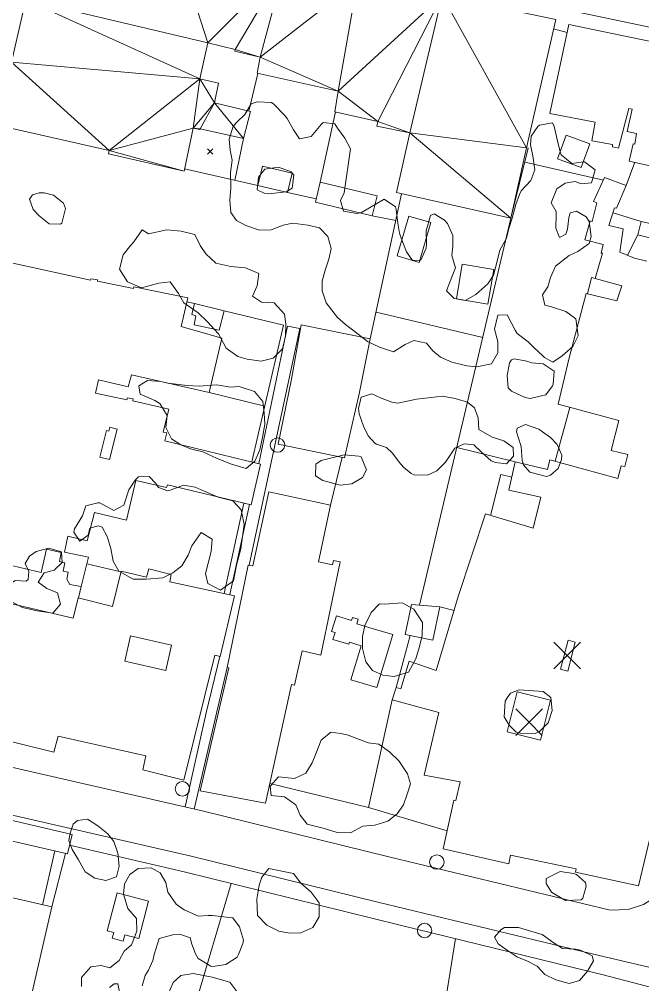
# Model space of a CAD drawing. Header units: metres. Extents: x 4652992 to 4879070, y 2074171 to 2309877.
# Drawn here: x 4653956.1 to 4654022.5, y 2307005.2 to 2307108.2 of the extents above; entities that cross this region are included whole.
import ezdxf

# ---------------------------------------------------------------- set-up
doc = ezdxf.new("R2010")
doc.units = ezdxf.units.M
doc.header["$MEASUREMENT"] = 0
doc.linetypes.add('DGN Style 2', pattern=[66.27138, 39.762828, -26.508552])
for name, color, linetype, lineweight in [('Level 18', 5, 'Continuous', 0), ('Level 30', 5, 'Continuous', 0), ('Level 31', 38, 'Continuous', 0), ('Level 35', 4, 'Continuous', 0), ('Level 37', 3, 'Continuous', 0), ('Level 39', 9, 'Continuous', 0), ('Level 40', 1, 'Continuous', 0), ('Level 54', 30, 'DGN Style 2', 0), ('Level 61', 4, 'Continuous', 0), ('Level 63', 3, 'Continuous', 0)]:
    doc.layers.add(name, color=color, linetype=linetype, lineweight=lineweight)

# ---------------------------------------------------------------- blocks, each defined once
blk = doc.blocks.new('POSTE_1')
at = {"layer": 'Level 61'}
blk.add_circle((-4.7e-05, -1.9e-05, -2.4e-05), 0.770001, dxfattribs=at)
blk = doc.blocks.new('COTA_10')
at = {"layer": 'Level 39'}
for p, q in [((-1.408444, 1.419518, 3.9e-05), (1.3e-05, -4e-06, 3.9e-05)), ((1.419535, 1.408453, 3.9e-05), (1.3e-05, -4e-06, 3.9e-05)), ((1.3e-05, -4e-06, 3.9e-05), (-1.419509, -1.408461, 3.9e-05)), ((1.3e-05, -4e-06, 3.9e-05), (1.40847, -1.419526, 3.9e-05))]:
    blk.add_line(p, q, dxfattribs=at)
blk = doc.blocks.new('COTA_3')
at = {"layer": 'Level 63', "ltscale": 0.2}
for p, q in [((-1.408562, 1.419507, 4e-05), (-0.000105, -1.5e-05, 4e-05)), ((1.419417, 1.408442, 4e-05), (-0.000105, -1.5e-05, 4e-05)), ((-0.000105, -1.5e-05, 4e-05), (-1.419627, -1.408472, 4e-05)), ((-0.000105, -1.5e-05, 4e-05), (1.408352, -1.419537, 4e-05))]:
    blk.add_line(p, q, dxfattribs=at)

msp = doc.modelspace()

# ---------------------------------------------------------------- linework, layer by layer
at = {"layer": 'Level 18', "color": 30}
for points in [[(4654043.553491, 2307103.045808, 1409.487974), (4654014.80065, 2307109.083662, 1409.787974), (4654001.075499, 2307111.905725, 1409.800474), (4653984.005575, 2307115.430732, 1409.700474), (4653959.877998, 2307120.377008, 1409.587974), (4653957.984548, 2307120.025042, 1409.587974), (4653957.156427, 2307119.659155, 1409.587974), (4653956.253801, 2307118.276955, 1409.636043)], [(4654019.038937, 2307013.116789, 1415.183679), (4653995.464387, 2307018.812005, 1415.621179), (4653975.542627, 2307023.730649, 1415.821179), (4653956.608981, 2307028.049306, 1415.708679), (4653941.385838, 2307031.577557, 1415.233679), (4653939.851742, 2307031.93298, 1415.071179)], [(4654017.874583, 2307008.297106, 1415.186043), (4653994.287945, 2307013.995242, 1415.623543), (4653974.396956, 2307018.906289, 1415.823543), (4653955.497897, 2307023.217056, 1415.711043), (4653940.294487, 2307026.740734, 1415.236043), (4653936.516306, 2307027.570102, 1415.123543)], [(4654026.325446, 2307017.965399, 1414.472872), (4654025.992369, 2307017.126191, 1414.585372), (4654024.955368, 2307015.545296, 1414.841622), (4654023.889467, 2307014.539486, 1414.879122), (4654022.61763, 2307013.743788, 1414.929122), (4654020.961593, 2307013.187905, 1415.066622), (4654019.038937, 2307013.116789, 1415.183679)], [(4654017.874583, 2307008.297106, 1415.186043), (4654034.086843, 2307004.492648, 1414.761043), (4654047.384872, 2307000.806196, 1414.286043), (4654060.442658, 2306997.082515, 1413.848543), (4654073.268859, 2306993.458974, 1413.023543), (4654086.123703, 2306989.759104, 1412.348543), (4654097.480683, 2306986.592277, 1411.686043), (4654106.294892, 2306984.247159, 1411.286043), (4654116.750624, 2306981.289241, 1410.673543), (4654126.08529, 2306978.591185, 1410.161043), (4654137.094115, 2306975.621208, 1409.823543), (4654146.018233, 2306973.250614, 1409.448543), (4654155.325811, 2306970.535607, 1409.036043), (4654164.643831, 2306967.759343, 1408.650272), (4654175.193922, 2306964.81516, 1408.123543), (4654185.815294, 2306961.772387, 1407.811043), (4654195.782322, 2306958.90452, 1407.473543), (4654206.951681, 2306955.827643, 1407.098543)]]:
    msp.add_polyline3d(points, dxfattribs=at)
at = {"layer": 'Level 30', "color": 1}
for points in [[(4654023.457483, 2307092.505281, 1412.973753), (4654021.084315, 2307093.032171, 1413.142503), (4654021.485145, 2307094.855757, 1413.136253), (4654021.664011, 2307094.837267, 1413.136253), (4654021.846059, 2307095.965618, 1411.698753), (4654020.855007, 2307096.18376, 1411.698753), (4654021.398273, 2307098.571086, 1412.530003), (4654021.039799, 2307098.654141, 1412.530003), (4654019.952697, 2307094.418983, 1411.930003), (4654019.287531, 2307094.56162, 1411.930003), (4654019.305548, 2307094.786961, 1411.930003), (4654017.085945, 2307095.186465, 1411.936253), (4654017.448688, 2307097.191013, 1412.211253), (4654012.610085, 2307098.094034, 1411.973753), (4654014.634244, 2307107.585566, 1412.261253)], [(4654014.634244, 2307107.585566, 1412.261253), (4654023.198382, 2307105.826491, 1412.373753)], [(4654024.657704, 2307026.559134, 1416.873753), (4654022.080543, 2307015.729469, 1416.986253), (4654015.350594, 2307017.173038, 1416.948753), (4654015.412505, 2307017.539879, 1416.948753), (4654008.431779, 2307018.99534, 1416.836253), (4654008.240381, 2307018.069396, 1420.355003), (4654001.237976, 2307019.680042, 1420.486253), (4654002.390076, 2307024.85366, 1420.855003), (4654002.599604, 2307024.810935, 1420.855003), (4654003.056842, 2307026.828017, 1418.280003), (4653999.216882, 2307027.545564, 1417.492503), (4654000.787133, 2307034.204928, 1417.823753), (4653995.827423, 2307035.572088, 1417.317503), (4653996.223019, 2307036.880477, 1417.317503), (4653996.728514, 2307036.740407, 1417.317503), (4653997.628202, 2307039.676321, 1417.355003), (4654000.492861, 2307038.702759, 1417.623753), (4654002.860635, 2307046.57739, 1417.573753), (4654005.743628, 2307055.38842, 1417.511253), (4654010.832646, 2307053.888019, 1417.967503), (4654011.667025, 2307057.183338, 1415.692503), (4654008.237629, 2307057.94347, 1415.611253), (4654008.933454, 2307060.938094, 1415.298753), (4654012.355259, 2307060.145292, 1417.905003), (4654012.603967, 2307061.166392, 1417.905003), (4654019.854697, 2307059.165142, 1414.980003), (4654020.230356, 2307060.535529, 1414.980003), (4654020.610556, 2307060.44744, 1414.980003), (4654020.928324, 2307061.716482, 1414.980003), (4654019.162736, 2307062.148505, 1414.830003), (4654019.96601, 2307065.359224, 1418.355003), (4654013.512284, 2307067.095485, 1417.267503), (4654014.687813, 2307072.056081, 1417.198753), (4654014.687813, 2307072.056081, 1415.311253), (4654016.509263, 2307078.909712, 1413.948753), (4654019.768867, 2307078.108589, 1413.973753), (4654020.283822, 2307079.733596, 1413.880003), (4654017.460522, 2307080.491012, 1413.592503), (4654018.236837, 2307083.191567, 1413.061253), (4654018.106482, 2307083.221769, 1413.061253), (4654018.308162, 2307084.139007, 1413.036253), (4654016.360436, 2307084.624705, 1413.036253), (4654016.909636, 2307086.643431, 1413.023753), (4654017.140287, 2307086.601467, 1413.023753), (4654017.625052, 2307088.589219, 1413.148753), (4654017.285031, 2307088.702426, 1413.148753), (4654018.453152, 2307091.266301, 1412.686253), (4654020.761274, 2307090.410208, 1412.692503), (4654019.712208, 2307088.013838, 1413.036253), (4654019.527539, 2307088.056624, 1413.036253), (4654018.905875, 2307086.169445, 1412.955003), (4654020.443343, 2307085.790276, 1413.023753), (4654020.077154, 2307083.327495, 1413.148753), (4654021.634996, 2307082.691139, 1413.286253), (4654022.966069, 2307082.35979, 1413.461253)], [(4654023.562908, 2307084.780606, 1413.023753), (4654022.006245, 2307085.175699, 1412.817503), (4654022.356906, 2307086.586305, 1412.861253), (4654024.423382, 2307086.118997, 1413.630003)], [(4653950.45848, 2307083.210756, 1415.067503), (4653963.659333, 2307080.336716, 1415.148753), (4653963.706012, 2307080.486805, 1415.155003), (4653964.407189, 2307080.347366, 1415.155003), (4653964.403368, 2307080.233321, 1415.155003), (4653968.232977, 2307079.449644, 1415.105003), (4653968.273894, 2307079.624053, 1415.105003), (4653974.025348, 2307078.429666, 1415.036253), (4653973.311845, 2307075.388408, 1415.248753), (4653977.654594, 2307074.152567, 1414.811253), (4653976.302399, 2307068.340045, 1414.998753), (4653968.012346, 2307070.248911, 1415.855003), (4653967.65364, 2307068.96434, 1415.686253), (4653964.521358, 2307069.689921, 1415.061253), (4653964.180584, 2307068.286267, 1415.042503), (4653967.52142, 2307067.56984, 1414.961253), (4653967.583443, 2307067.785332, 1414.961253), (4653968.219365, 2307067.661009, 1414.961253), (4653968.184208, 2307067.46228, 1414.961253), (4653971.99912, 2307066.567077, 1414.961253), (4653971.393644, 2307064.132908, 1415.348753), (4653971.796055, 2307064.039691, 1415.348753), (4653971.574829, 2307063.194485, 1415.798753), (4653981.783552, 2307060.714744, 1415.767503), (4653980.787477, 2307056.371279, 1415.605003), (4653971.860209, 2307058.496711, 1415.836253), (4653971.761089, 2307058.220854, 1415.836253), (4653968.484862, 2307058.968287, 1415.698753), (4653967.481732, 2307054.741386, 1415.698753), (4653964.080108, 2307055.540852, 1415.880003), (4653963.306465, 2307052.536511, 1415.880003), (4653961.229153, 2307053.017712, 1415.992503), (4653960.887142, 2307051.315527, 1416.142503), (4653963.455784, 2307050.777976, 1416.230003), (4653962.656567, 2307047.664629, 1416.111253), (4653961.450627, 2307047.852037, 1415.923753), (4653961.138987, 2307048.429917, 1415.873753), (4653961.288578, 2307049.165294, 1415.886253), (4653960.733903, 2307049.293783, 1415.886253), (4653960.919297, 2307050.181768, 1415.761253), (4653960.367179, 2307050.321156, 1415.761253), (4653960.513538, 2307051.287142, 1416.367503), (4653958.947396, 2307051.649932, 1415.892503), (4653958.380957, 2307049.137763, 1415.886253), (4653954.783565, 2307049.982578, 1415.930003)], [(4653983.655325, 2307062.832706, 1415.414378), (4653985.075127, 2307069.760406, 1415.414378), (4653985.075127, 2307069.760406, 1418.320628), (4653986.120125, 2307075.575508, 1418.326878), (4653993.483885, 2307074.066337, 1418.795628), (4653992.280974, 2307068.196926, 1418.795628), (4653992.280974, 2307068.196926, 1415.833128), (4653990.725945, 2307061.383613, 1415.820628), (4653983.655325, 2307062.832706, 1415.414378)], [(4653964.663223, 2307061.447534, 1415.548753), (4653965.363288, 2307064.28996, 1415.605003), (4653965.608418, 2307064.229586, 1415.605003), (4653965.707517, 2307064.631954, 1415.605003), (4653966.496723, 2307064.437579, 1415.698753), (4653965.697558, 2307061.192786, 1415.880003), (4653964.663223, 2307061.447534, 1415.548753)], [(4653975.33664, 2307025.844625, 1420.448753), (4653978.390622, 2307038.982518, 1420.873753), (4653978.238412, 2307039.017789, 1416.748753), (4653980.467266, 2307049.945455, 1416.517503), (4653980.948184, 2307049.845501, 1416.517503), (4653982.659174, 2307057.767859, 1415.980003), (4653989.224548, 2307056.338376, 1416.567503), (4653987.970163, 2307050.274636, 1415.817503), (4653989.434629, 2307049.976035, 1415.805003), (4653989.548677, 2307050.440657, 1415.805003), (4653990.257106, 2307050.288202, 1415.795628), (4653988.202745, 2307040.33161, 1416.476878), (4653986.208475, 2307040.781742, 1416.739378), (4653985.393451, 2307037.134891, 1416.739378), (4653985.07609, 2307037.208362, 1421.126878), (4653982.308344, 2307024.526661, 1420.589378), (4653975.33664, 2307025.844625, 1420.448753)], [(4653954.522501, 2307045.986034, 1419.411253), (4653961.823487, 2307044.260309, 1417.111253), (4653962.337516, 2307046.451323, 1416.917503), (4653965.987376, 2307045.536889, 1416.911253), (4653966.915725, 2307049.298408, 1417.080003), (4653969.640482, 2307048.644243, 1416.392503), (4653969.863618, 2307049.546471, 1416.392503), (4653972.265299, 2307048.932666, 1416.392503), (4653972.12723, 2307048.148648, 1417.555003), (4653979.015545, 2307046.673651, 1416.895628)], [(4653979.015545, 2307046.673651, 1416.895628), (4653977.491716, 2307040.19324, 1416.958128), (4653976.891702, 2307040.332211, 1417.895628), (4653973.605274, 2307026.988805, 1417.814378), (4653969.22922, 2307028.094543, 1417.814378), (4653969.554378, 2307029.586408, 1417.814378), (4653960.205778, 2307031.705573, 1417.814378), (4653959.753933, 2307029.966489, 1417.814378), (4653952.522183, 2307031.745167, 1417.901878)], [(4653950.578328, 2307023.780815, 1418.749038), (4653961.696799, 2307021.212289, 1418.786538), (4653961.215697, 2307019.129726, 1418.761538), (4653950.044227, 2307021.710496, 1418.592788)], [(4653948.67954, 2307015.984023, 1426.830288), (4653959.532207, 2307013.476901, 1427.142788), (4653957.003777, 2307002.531997, 1427.330288), (4653956.762168, 2307002.587812, 1419.917788), (4653973.458266, 2306998.419004, 1419.874038), (4653972.730036, 2306995.863983, 1419.967788), (4653973.157227, 2306995.765296, 1419.955288), (4653972.374123, 2306992.878097, 1420.574038), (4653946.065251, 2306999.555811, 1420.392788)]]:
    msp.add_polyline3d(points, dxfattribs=at)
for points in [[(4653985.136893, 2307091.746282, 1413.726878), (4653981.974987, 2307092.477271, 1413.776878), (4653981.498086, 2307090.414423, 1413.776878), (4653984.659991, 2307089.683434, 1413.726878)], [(4653994.207847, 2307089.337415, 1413.745628), (4653988.144576, 2307090.797984, 1413.801878), (4653987.627312, 2307088.65066, 1413.801878), (4653993.690583, 2307087.19009, 1413.745628)], [(4653997.58654, 2307087.157649, 1413.639378), (4653996.340746, 2307082.923637, 1413.733128), (4653998.703322, 2307082.228484, 1413.720628), (4653999.94866, 2307086.462631, 1413.62688)], [(4654006.64289, 2307081.476327, 1413.670628), (4654003.285538, 2307082.038769, 1413.870628), (4654002.66732, 2307078.348477, 1413.870628), (4654006.024672, 2307077.786035, 1413.670628)], [(4653971.691437, 2307038.7107, 1418.061253), (4653967.32486, 2307039.69937, 1417.930003), (4653967.933073, 2307042.385616, 1417.555003), (4653972.29965, 2307041.396946, 1417.767503)], [(4654014.529673, 2307038.624451, 1417.298753), (4654015.331367, 2307041.716404, 1417.223753), (4654014.568373, 2307041.914236, 1418.792503), (4654013.766679, 2307038.822283, 1418.505003)], [(4654012.68087, 2307035.520504, 1417.711253), (4654011.609407, 2307031.276365, 1417.705003), (4654008.079296, 2307032.167566, 1417.436253), (4654009.150758, 2307036.411705, 1417.436253)]]:
    msp.add_3dface(points, dxfattribs=at)
at = {"layer": 'Level 31', "elevation": 1414.792503, "flags": 128}
msp.add_lwpolyline([(4653977.911499, 2307077.05429), (4653974.748668, 2307077.843661), (4653974.439309, 2307076.667629), (4653974.894108, 2307076.539323), (4653974.712607, 2307075.564751), (4653977.381249, 2307074.982108)], close=True, dxfattribs=at)
at = {"layer": 'Level 31'}
for points in [[(4653993.674335, 2307043.188822, 1416.855003), (4653992.053201, 2307043.677817, 1416.748753), (4653992.198954, 2307044.161023, 1416.730003), (4653991.585027, 2307044.346207, 1416.730003), (4653991.493265, 2307044.041992, 1416.717503), (4653989.861651, 2307044.534147, 1416.717503), (4653989.354691, 2307042.853454, 1416.523753), (4653989.723816, 2307042.742112, 1416.530003), (4653989.500508, 2307042.00179, 1416.436253), (4653991.192881, 2307041.491307, 1416.380003), (4653991.259766, 2307041.713046, 1416.380003), (4653992.514317, 2307041.334626, 1416.480003), (4653991.421331, 2307037.71112, 1416.380003), (4653994.174136, 2307036.880771, 1416.330003), (4653995.876515, 2307042.524562, 1416.817503), (4653993.674335, 2307043.188822, 1416.855003)], [(4653966.490851, 2307014.982602, 1418.602143), (4653965.431162, 2307010.939358, 1418.470893), (4653966.130826, 2307010.755984, 1418.439643), (4653965.969347, 2307010.139862, 1418.383393), (4653967.137891, 2307009.833599, 1418.383393), (4653967.312026, 2307010.498013, 1418.364643), (4653968.793547, 2307010.109723, 1418.352143), (4653969.840579, 2307014.104676, 1418.439643), (4653966.490851, 2307014.982602, 1418.602143)]]:
    msp.add_polyline3d(points, dxfattribs=at)
for points in [[(4654015.963494, 2307092.360556, 1412.211253), (4654013.430356, 2307093.28366, 1412.161253), (4654014.343097, 2307095.788362, 1412.073753), (4654016.876797, 2307094.866798, 1412.123699)], [(4654000.157071, 2307041.935922, 1416.317503), (4653997.19151, 2307042.549158, 1416.255003), (4653997.874758, 2307045.732209, 1415.798753), (4654000.891592, 2307045.488005, 1416.167503)]]:
    msp.add_3dface(points, dxfattribs=at)
at = {"layer": 'Level 35'}
for p, q in [((4654013.016103, 2307107.125079, 1411.623753), (4654014.455931, 2307106.749434, 1411.623753)), ((4653980.537536, 2307098.352425, 1413.192502), (4653981.500897, 2307102.381244, 1413.142502)), ((4653988.144577, 2307090.797985, 1413.442502), (4653989.77797, 2307098.273157, 1413.417502)), ((4653979.971886, 2307095.442007, 1412.967503), (4653979.026504, 2307090.976915, 1412.967503)), ((4654009.940381, 2307092.910411, 1411.998752), (4654018.336598, 2307091.010481, 1412.361252)), ((4654020.761274, 2307090.410208, 1412.673753), (4654021.684965, 2307092.898815, 1412.673753)), ((4653973.678421, 2307092.194052, 1413.492503), (4653981.498086, 2307090.414423, 1413.492503)), ((4653984.659991, 2307089.683434, 1413.142503), (4653987.710497, 2307088.995988, 1413.142503)), ((4653996.803763, 2307089.547162, 1413.517503), (4653993.483884, 2307074.066337, 1414.517503)), ((4653993.690583, 2307087.19009, 1413.767503), (4653996.189694, 2307086.683718, 1413.630003)), ((4654022.356906, 2307086.586305, 1412.698753), (4654019.352868, 2307087.526377, 1412.698753)), ((4654008.468984, 2307086.940763, 1413.586253), (4653998.723729, 2307045.663487, 1415.636253)), ((4654022.006245, 2307085.175698, 1412.711253), (4654020.883898, 2307082.997952, 1412.942503)), ((4653974.747387, 2307077.83879, 1414.792503), (4653973.92838, 2307078.016346, 1414.792503)), ((4653994.091148, 2307076.898052, 1414.411253), (4654005.466103, 2307074.22168, 1414.161253)), ((4653976.302399, 2307068.340045, 1414.705003), (4653982.228582, 2307066.876025, 1414.705003)), ((4654014.752327, 2307066.761874, 1415.136253), (4654013.182285, 2307061.006773, 1415.136253)), ((4654008.933454, 2307060.938094, 1414.711253), (4654002.692638, 2307062.474312, 1414.711253)), ((4653989.224548, 2307056.338376, 1415.798752), (4653990.480598, 2307061.433896, 1415.461252)), ((4653980.005575, 2307056.557436, 1415.705003), (4653977.897921, 2307046.912968, 1415.730003)), ((4653966.896722, 2307049.22141, 1416.967503), (4653963.273235, 2307050.066855, 1416.967503)), ((4653962.656567, 2307047.664629, 1416.480003), (4653962.378885, 2307046.440959, 1416.480003)), ((4654000.891592, 2307045.488005, 1415.961252), (4654002.415788, 2307045.097941, 1415.961252)), ((4653996.223019, 2307036.880477, 1416.611253), (4653997.736925, 2307042.436374, 1416.611253)), ((4653993.292364, 2307024.077871, 1417.711253), (4653982.77141, 2307026.648414, 1417.761253)), ((4653958.531171, 2307013.708155, 1418.524038), (4653959.868784, 2307019.440882, 1416.524038)), ((4653960.974532, 2307019.185438, 1418.611538), (4653959.532207, 2307013.476901, 1418.611538))]:
    msp.add_line(p, q, dxfattribs=at)
at = {"layer": 'Level 35', "extrusion": (0.0009645404517091, 0.0033559088330961, 0.9999939037502285), "elevation": 13645.092581, "flags": 128}
msp.add_lwpolyline([(4654013.114832, 2307046.076213), (4654013.542087, 2307047.8158), (4654013.935473, 2307047.702734)], dxfattribs=at)
at = {"layer": 'Level 35', "extrusion": (-0.011985302355671, 0.0319355389054069, 0.9994180676184837), "elevation": 19312.385788, "flags": 128}
msp.add_lwpolyline([(-5167857.882019, -524348.968616), (-5167866.187368, -524361.428123), (-5167860.797093, -524365.092684)], dxfattribs=at)
at = {"layer": 'Level 35', "extrusion": (0.0422377523897494, 0.0889992328167636, 0.9951357238241875), "elevation": 403309.399704, "flags": 128}
msp.add_lwpolyline([(-3215381.291003, -4059673.030684), (-3215380.418387, -4059677.471704), (-3215381.575947, -4059677.725476)], dxfattribs=at)
at = {"layer": 'Level 35', "extrusion": (0.0676344148686982, 0.1080472211795683, 0.991842418895634), "elevation": 565444.122447, "flags": 128}
msp.add_lwpolyline([(-2720766.874866, -4388598.051356), (-2720770.824802, -4388586.87226), (-2720779.239737, -4388589.225754)], dxfattribs=at)
at = {"layer": 'Level 37'}
msp.add_line((4653973.458266, 2306998.419005, 1418.474039), (4653978.638305, 2307015.987962, 1417.302143), dxfattribs=at)
at = {"layer": 'Level 37', "extrusion": (0.0254312902195352, 0.0280719486722784, 0.9992823500770494), "elevation": 184535.626212, "flags": 128}
msp.add_lwpolyline([(-1900225.876385, -4830814.622172), (-1900204.890715, -4830849.602389), (-1900196.047331, -4830863.179627)], dxfattribs=at)
at = {"layer": 'Level 37'}
msp.add_polyline3d([(4654071.400218, 2306920.679882, 1413.845628), (4654082.83106, 2306953.698269, 1414.195628), (4654094.004168, 2306985.18686, 1413.670628), (4654070.066902, 2306992.151196, 1415.445628), (4654040.300814, 2307000.469823, 1416.620628), (4654018.320273, 2307006.231441, 1416.920628), (4653996.655729, 2307011.545597, 1417.145628), (4653973.632473, 2307017.222197, 1417.345628), (4653961.429399, 2307020.054785, 1417.220628)], dxfattribs=at)
at = {"layer": 'Level 40', "color": 3}
for points in [[(4653978.605232, 2307090.185459, 1414.411253), (4653978.522476, 2307088.846056, 1414.311253), (4653978.607905, 2307087.536847, 1414.186253), (4653979.214039, 2307086.682903, 1414.236253), (4653980.217795, 2307086.151498, 1414.361253), (4653981.667117, 2307085.655235, 1414.561253), (4653982.922984, 2307085.710272, 1414.811253), (4653984.183371, 2307086.178732, 1414.948753), (4653985.229635, 2307086.420384, 1415.048753), (4653986.832667, 2307086.187922, 1415.186253), (4653988.077489, 2307085.900122, 1415.136253), (4653988.945691, 2307084.985588, 1415.086253), (4653989.313604, 2307083.703173, 1415.073753), (4653989.048187, 2307082.567183, 1415.023753), (4653988.658263, 2307081.390901, 1414.986253), (4653988.365902, 2307080.238115, 1414.923753), (4653988.354604, 2307079.204555, 1414.848753), (4653988.766196, 2307077.912042, 1414.923753), (4653989.992356, 2307076.362124, 1415.186253), (4653990.847505, 2307075.588765, 1415.473753), (4653992.20127, 2307074.584996, 1415.611253), (4653993.192557, 2307073.803187, 1415.873753), (4653994.475116, 2307073.184297, 1416.161253), (4653995.968115, 2307072.677936, 1416.486253), (4653997.2075, 2307073.45059, 1416.623753), (4653998.114782, 2307073.885558, 1416.723753), (4653999.473903, 2307073.594357, 1416.836253), (4654000.139028, 2307072.795853, 1417.048753), (4654000.970917, 2307072.119975, 1417.311253), (4654002.159593, 2307071.591869, 1417.311253), (4654003.765469, 2307071.174541, 1417.323753), (4654004.849469, 2307071.085105, 1417.286253), (4654006.400289, 2307071.417339, 1417.123753), (4654007.084329, 2307072.571674, 1416.911253), (4654007.065839, 2307073.773303, 1416.636253), (4654006.708134, 2307075.099409, 1416.323753), (4654007.082161, 2307076.601731, 1415.986253), (4654008.055544, 2307076.629973, 1415.911253), (4654008.940229, 2307074.997822, 1415.836253), (4654009.152678, 2307074.626339, 1415.811253), (4654010.308469, 2307073.760446, 1415.773753), (4654011.131571, 2307072.948443, 1415.711253), (4654011.208719, 2307072.884555, 1415.711253), (4654012.05366, 2307072.067503, 1415.748753), (4654012.931486, 2307071.588239, 1415.848753), (4654013.916753, 2307072.258462, 1415.786253), (4654015.065937, 2307073.236179, 1415.723753), (4654015.635678, 2307074.393914, 1415.586253), (4654015.390265, 2307076.200631, 1415.386253), (4654014.33346, 2307076.997587, 1415.223753), (4654012.786574, 2307077.470355, 1415.023753), (4654012.070992, 2307077.658822, 1414.936253), (4654011.847166, 2307078.769768, 1414.761253), (4654012.39423, 2307079.633407, 1414.548753), (4654012.694539, 2307080.623174, 1414.461253), (4654013.23081, 2307081.834699, 1414.361253), (4654014.688, 2307082.948439, 1414.123753), (4654015.595281, 2307083.383407, 1414.011253), (4654016.811405, 2307084.253543, 1413.748753), (4654017.028625, 2307084.986207, 1413.686253), (4654016.807896, 2307086.60301, 1413.686253), (4654016.479726, 2307087.070325, 1413.723753), (4654015.469444, 2307087.672316, 1413.723753), (4654014.786494, 2307087.507849, 1413.673753), (4654014.642155, 2307086.988595, 1413.611253), (4654014.492459, 2307085.756772, 1413.723753), (4654014.326281, 2307085.242568, 1413.748753), (4654013.641071, 2307084.871388, 1413.586253), (4654013.250482, 2307085.859707, 1413.436253), (4654013.288138, 2307087.301641, 1413.411253), (4654013.277345, 2307087.649527, 1413.411253), (4654012.757143, 2307088.575708, 1413.648753), (4654013.359769, 2307090.07123, 1413.736253), (4654014.259101, 2307090.669218, 1413.698753), (4654015.311891, 2307090.840283, 1413.486253), (4654015.973587, 2307090.618222, 1413.498753), (4654017.076582, 2307090.708602, 1413.386253), (4654017.468766, 2307092.091596, 1413.223753), (4654016.307871, 2307092.935644, 1413.011253), (4654015.954765, 2307092.902151, 1412.986253), (4654014.955861, 2307092.764679, 1412.923753), (4654013.837221, 2307093.691062, 1412.811253), (4654013.707025, 2307094.020501, 1412.723753), (4654013.449729, 2307095.185237, 1412.461253), (4654013.094283, 2307096.718056, 1411.923753), (4654012.913883, 2307097.128181, 1411.748753), (4654011.514513, 2307096.853036, 1411.998753), (4654011.342646, 2307096.708563, 1412.023753), (4654010.645553, 2307095.695401, 1412.273753), (4654010.545477, 2307094.774471, 1412.661253), (4654010.824612, 2307093.604686, 1413.023753), (4654011.02208, 2307092.085366, 1413.436253), (4654010.576847, 2307090.967923, 1413.748753), (4654009.576853, 2307089.840584, 1413.898753), (4654009.375783, 2307089.472602, 1414.023753), (4654009.01138, 2307088.40555, 1414.173753), (4654008.603883, 2307086.957018, 1414.248753), (4654008.25111, 2307085.841225, 1414.348753), (4654007.989375, 2307084.819514, 1414.423753), (4654007.27471, 2307083.534103, 1414.573753), (4654006.902105, 2307081.939348, 1414.948753), (4654006.603218, 2307080.857148, 1415.211253), (4654006.024107, 2307079.954866, 1415.461253), (4654004.741628, 2307078.800733, 1415.761253), (4654003.58165, 2307078.170902, 1415.761253), (4654002.430711, 2307078.367919, 1415.611253), (4654001.607608, 2307079.179922, 1415.236253), (4654002.073258, 2307080.384748, 1415.098753), (4654002.554221, 2307081.655113, 1414.873753), (4654002.169573, 2307082.964423, 1414.573753), (4654002.284961, 2307083.95089, 1414.348753), (4654002.272998, 2307085.081932, 1414.148753), (4654001.725269, 2307086.382894, 1414.011253), (4654001.393417, 2307086.73593, 1414.011253), (4654000.284149, 2307087.406859, 1414.023753), (4653999.895314, 2307087.220445, 1414.111253), (4653999.446984, 2307085.597145, 1414.323753), (4653999.479948, 2307084.161909, 1414.611253), (4653999.431751, 2307083.758584, 1414.698753), (4653998.853225, 2307082.464724, 1414.998753), (4653997.994141, 2307082.433082, 1415.111253), (4653997.332697, 2307083.345866, 1414.936253), (4653996.75518, 2307084.814897, 1414.786253), (4653996.578461, 2307085.339301, 1414.711253), (4653996.415047, 2307086.413253, 1414.511253), (4653996.251049, 2307087.878784, 1414.386253), (4653996.176161, 2307088.149384, 1414.373753), (4653994.966483, 2307088.981684, 1414.261253), (4653994.001634, 2307088.398844, 1414.248753), (4653992.556911, 2307087.535508, 1414.548753), (4653992.047251, 2307087.42308, 1414.598753), (4653990.612405, 2307087.685735, 1414.811253), (4653990.306327, 2307088.838724, 1414.861253), (4653990.70194, 2307089.645274, 1414.886253), (4653991.38582, 2307094.345656, 1415.036253), (4653990.753579, 2307095.481948, 1415.011253), (4653989.991727, 2307096.556102, 1414.948753), (4653989.685396, 2307097.018368, 1414.936253), (4653988.470362, 2307097.138099, 1414.873753), (4653988.2344, 2307096.916341, 1414.873753), (4653987.176838, 2307095.641129, 1414.861253), (4653985.923815, 2307095.401227, 1414.773753), (4653985.277684, 2307096.379548, 1414.223753), (4653984.611974, 2307097.569631, 1413.773753), (4653984.328904, 2307097.934414, 1413.736253), (4653983.195789, 2307099.094404, 1413.536253), (4653982.959242, 2307099.264223, 1413.511253), (4653981.418046, 2307099.367259, 1413.673753), (4653980.768566, 2307099.149001, 1413.798753), (4653980.106365, 2307097.989616, 1414.073753), (4653979.302337, 2307097.208413, 1414.323753), (4653978.852252, 2307096.759847, 1414.423753), (4653978.433125, 2307095.360056, 1414.536253), (4653978.52734, 2307094.186972, 1414.548753), (4653978.761374, 2307093.119718, 1414.398753), (4653978.569423, 2307091.805561, 1414.561253), (4653978.605232, 2307090.185459, 1414.411253)], [(4653981.563623, 2307091.320541, 1415.436253), (4653982.224986, 2307092.180781, 1415.436253), (4653983.701503, 2307092.392038, 1415.336253), (4653985.036526, 2307091.899175, 1415.323753), (4653985.319595, 2307091.534391, 1415.323753), (4653985.156009, 2307090.144598, 1415.298753), (4653984.509373, 2307089.741474, 1415.223753), (4653982.619338, 2307089.533718, 1415.098753), (4653982.177454, 2307089.612854, 1415.061253), (4653981.405141, 2307089.952594, 1415.036253), (4653981.563623, 2307091.320541, 1415.436253)], [(4653959.717445, 2307089.408517, 1413.173753), (4653960.784177, 2307088.537671, 1413.348753), (4653960.977889, 2307087.984273, 1413.436253), (4653960.585574, 2307086.410444, 1413.661253), (4653960.467025, 2307086.299143, 1413.673753), (4653959.248649, 2307086.326545, 1413.661253), (4653958.176772, 2307087.175462, 1413.548753), (4653957.533018, 2307087.879154, 1413.461253), (4653957.140451, 2307088.96402, 1413.373753), (4653957.456056, 2307089.422775, 1413.361253), (4653958.174062, 2307089.626659, 1413.448753), (4653958.709101, 2307089.641662, 1413.436253), (4653959.717445, 2307089.408517, 1413.173753)], [(4653969.838044, 2307085.265234, 1413.511253), (4653971.792318, 2307085.715002, 1413.511253), (4653973.32407, 2307085.545787, 1413.648753), (4653974.770825, 2307085.211275, 1413.786253), (4653975.350389, 2307084.036935, 1414.048753), (4653975.947844, 2307083.135881, 1414.261253), (4653977.010774, 2307082.150321, 1414.523753), (4653978.616118, 2307081.80226, 1414.686253), (4653980.16979, 2307081.627977, 1414.636253), (4653981.603799, 2307081.042108, 1414.698753), (4653981.436949, 2307079.739808, 1415.073753), (4653980.923171, 2307078.633316, 1415.623753), (4653981.899535, 2307077.968313, 1416.361253), (4653983.22237, 2307077.89364, 1416.698753), (4653984.331828, 2307076.712373, 1416.886253), (4653984.494901, 2307075.634332, 1416.623753), (4653984.447942, 2307074.350549, 1416.273753), (4653984.112215, 2307073.01794, 1416.036253), (4653983.116186, 2307072.022952, 1415.986253), (4653981.832276, 2307071.672491, 1415.986253), (4653980.359798, 2307071.897356, 1416.098753), (4653979.344966, 2307072.201356, 1416.223753), (4653978.114501, 2307073.063823, 1416.436253), (4653977.300071, 2307074.616128, 1416.648753), (4653976.084812, 2307075.93745, 1416.798753), (4653975.121196, 2307076.85381, 1416.923753), (4653973.59279, 2307077.923877, 1416.773753), (4653973.037833, 2307078.907579, 1416.573753), (4653972.151382, 2307080.152876, 1416.098753), (4653970.940836, 2307080.016638, 1415.861253), (4653969.09102, 2307079.519599, 1415.998753), (4653967.601539, 2307080.164531, 1415.936253), (4653966.76273, 2307081.514405, 1415.486253), (4653967.139612, 2307083.022447, 1414.898753), (4653967.960277, 2307084.057982, 1414.611253), (4653968.272081, 2307084.402023, 1414.461253), (4653969.154478, 2307085.700708, 1413.848753), (4653969.838044, 2307085.265234, 1413.511253)], [(4654008.062481, 2307070.175807, 1415.861253), (4654008.165926, 2307068.838761, 1416.061253), (4654008.519917, 2307068.480423, 1416.098753), (4654009.977632, 2307067.820676, 1416.186253), (4654010.523657, 2307067.694359, 1416.186253), (4654012.181642, 2307068.094062, 1416.223753), (4654012.911177, 2307069.054109, 1416.198753), (4654012.978759, 2307069.245809, 1416.173753), (4654013.065288, 2307070.608017, 1416.023753), (4654011.915405, 2307071.403885, 1415.886253), (4654010.700416, 2307071.5237, 1415.798753), (4654010.01167, 2307071.729109, 1415.748753), (4654008.795169, 2307071.941423, 1415.548753), (4654008.536101, 2307071.817059, 1415.511253), (4654008.306979, 2307071.524508, 1415.473753), (4654008.062481, 2307070.175807, 1415.861253)], [(4653981.133923, 2307068.452185, 1415.311253), (4653982.027532, 2307067.37312, 1415.398753), (4653982.154241, 2307066.150256, 1415.573753), (4653982.225908, 2307064.986038, 1415.711253), (4653982.003854, 2307063.545528, 1415.861253), (4653981.720284, 2307062.234022, 1415.973753), (4653981.159191, 2307061.009714, 1416.111253), (4653980.244725, 2307060.234452, 1416.298753), (4653978.683189, 2307060.710707, 1416.436253), (4653977.147096, 2307061.295835, 1416.761253), (4653975.619795, 2307062.016642, 1416.961253), (4653974.320518, 2307062.340375, 1416.886253), (4653973.295994, 2307062.76117, 1416.798753), (4653972.300615, 2307063.404744, 1416.661253), (4653971.686848, 2307064.602647, 1416.248753), (4653971.829804, 2307065.9008, 1415.636253), (4653971.04721, 2307067.160738, 1415.523753), (4653970.506042, 2307067.49259, 1415.323753), (4653969.366347, 2307068.008905, 1415.173753), (4653968.946824, 2307068.174881, 1415.111253), (4653968.809006, 2307069.056029, 1415.073753), (4653969.721155, 2307069.625255, 1415.173753), (4653971.136535, 2307069.50417, 1415.311253), (4653971.902503, 2307069.349803, 1415.411253), (4653973.970066, 2307069.077739, 1415.523753), (4653975.260098, 2307069.008625, 1415.548753), (4653975.681938, 2307069.048685, 1415.561253), (4653977.088073, 2307069.182218, 1415.598753), (4653977.327207, 2307069.126859, 1415.611253), (4653978.586708, 2307068.927098, 1415.548753), (4653979.490519, 2307068.970345, 1415.498753), (4653981.133923, 2307068.452185, 1415.311253)], [(4653998.409232, 2307067.618779, 1415.586253), (4653999.953479, 2307067.815344, 1415.436253), (4654001.187857, 2307067.968217, 1415.236253), (4654002.532436, 2307067.703297, 1415.098753), (4654003.851522, 2307067.328894, 1414.911253), (4654004.585905, 2307066.720542, 1414.873753), (4654004.979171, 2307065.637277, 1414.873753), (4654005.058951, 2307064.395776, 1415.211253), (4654006.456166, 2307063.564847, 1415.623753), (4654007.731503, 2307063.200565, 1415.911253), (4654008.696314, 2307062.492751, 1416.223753), (4654008.732999, 2307061.561211, 1416.361253), (4654008.010635, 2307060.73605, 1416.236253), (4654006.825761, 2307060.894793, 1416.136253), (4654006.359804, 2307061.071822, 1416.061253), (4654005.287754, 2307062.012134, 1415.936253), (4654004.518337, 2307062.767048, 1415.848753), (4654003.481491, 2307062.868468, 1415.961253), (4654002.49728, 2307062.403879, 1416.098753), (4654001.480513, 2307060.908387, 1416.498753), (4654000.574431, 2307059.987273, 1416.736253), (4653999.595319, 2307059.54458, 1416.823753), (4653998.172781, 2307059.573696, 1416.798753), (4653997.854852, 2307059.693403, 1416.723753), (4653997.026389, 2307060.392749, 1416.636253), (4653996.54941, 2307060.918473, 1416.611253), (4653995.847755, 2307061.865397, 1416.523753), (4653995.205972, 2307062.475402, 1416.486253), (4653994.159584, 2307062.832869, 1416.398753), (4653993.956128, 2307062.949168, 1416.386253), (4653993.262534, 2307063.732693, 1416.311253), (4653992.766472, 2307064.770511, 1416.261253), (4653992.287841, 2307066.081212, 1416.111253), (4653992.230106, 2307066.625324, 1416.048753), (4653992.515624, 2307067.851543, 1415.748753), (4653993.654441, 2307068.188058, 1415.586253), (4653994.576158, 2307067.790206, 1415.711253), (4653995.777153, 2307067.304665, 1415.961253), (4653996.399853, 2307067.206754, 1416.011253), (4653998.409232, 2307067.618779, 1415.586253)], [(4654009.568051, 2307062.593858, 1416.211253), (4654009.652678, 2307061.076868, 1416.636253), (4654009.823288, 2307060.622732, 1416.761253), (4654010.494182, 2307059.845525, 1416.948753), (4654012.248054, 2307059.370673, 1416.973753), (4654012.702179, 2307059.542061, 1416.861253), (4654013.511937, 2307060.253179, 1416.711253), (4654013.871687, 2307061.206624, 1416.523753), (4654013.907811, 2307061.659009, 1416.436253), (4654013.38884, 2307062.7927, 1416.248753), (4654012.68594, 2307063.531237, 1416.048753), (4654011.821502, 2307064.168921, 1416.036253), (4654011.442099, 2307064.417951, 1416.036253), (4654010.019413, 2307064.931373, 1415.998753), (4654009.122838, 2307064.539822, 1416.086253), (4654009.053197, 2307064.141264, 1416.173753), (4654009.053197, 2307064.141264, 1416.148753), (4654009.568051, 2307062.593858, 1416.211253)], [(4653990.693567, 2307061.699164, 1415.598753), (4653992.254389, 2307061.568863, 1415.586253), (4653992.489968, 2307061.491256, 1415.586253), (4653993.089438, 2307060.105667, 1415.736253), (4653992.644493, 2307059.285035, 1415.886253), (4653991.516144, 2307058.599464, 1415.973753), (4653990.264559, 2307058.473483, 1416.011253), (4653988.436808, 2307058.942636, 1415.998753), (4653987.633077, 2307059.451894, 1415.961253), (4653987.673249, 2307060.712548, 1415.861253), (4653988.245083, 2307061.088196, 1415.848753), (4653990.693567, 2307061.699164, 1415.598753)], [(4653977.263099, 2307057.183429, 1416.323753), (4653978.844989, 2307056.794272, 1416.186253), (4653979.698822, 2307055.839178, 1416.148753), (4653980.020253, 2307054.272852, 1416.148753), (4653979.860646, 2307053.001506, 1416.198753), (4653979.664034, 2307051.669869, 1416.273753), (4653979.235216, 2307049.932937, 1416.411253), (4653978.91371, 2307048.262972, 1416.548753), (4653977.509867, 2307047.256712, 1416.673753), (4653976.166658, 2307047.980808, 1416.611253), (4653975.912284, 2307049.049606, 1416.598753), (4653976.193536, 2307050.155076, 1416.598753), (4653976.505319, 2307051.391194, 1416.623753), (4653976.631624, 2307052.716154, 1416.736253), (4653975.467419, 2307053.421763, 1417.073753), (4653974.448865, 2307052.004974, 1417.548753), (4653974.052442, 2307050.995023, 1417.798753), (4653973.397917, 2307049.861202, 1418.261253), (4653972.44506, 2307049.11778, 1418.736253), (4653971.380736, 2307048.583783, 1419.048753), (4653969.628155, 2307048.438641, 1419.361253), (4653968.187333, 2307048.450853, 1419.548753), (4653966.685474, 2307049.280533, 1419.398753), (4653966.062915, 2307050.342756, 1419.048753), (4653965.831212, 2307051.704689, 1418.336253), (4653965.421891, 2307052.992978, 1417.736253), (4653964.897853, 2307053.986488, 1417.211253), (4653964.473241, 2307054.13069, 1416.948753), (4653963.567113, 2307053.881406, 1416.723753), (4653963.415844, 2307053.136038, 1416.661253), (4653962.531909, 2307052.491423, 1416.861253), (4653961.888996, 2307053.466548, 1416.898753), (4653961.965323, 2307053.793166, 1416.911253), (4653962.799784, 2307055.206668, 1416.936253), (4653963.157817, 2307056.248458, 1416.961253), (4653964.452484, 2307056.591416, 1416.923753), (4653964.653227, 2307056.567897, 1416.923753), (4653966.138435, 2307055.765024, 1416.873753), (4653967.212937, 2307056.34257, 1416.911253), (4653967.730098, 2307057.967241, 1416.811253), (4653968.40266, 2307058.982124, 1416.798753), (4653968.765303, 2307059.357224, 1416.798753), (4653969.896685, 2307059.393694, 1416.786253), (4653970.61731, 2307058.653058, 1416.798753), (4653970.905464, 2307058.21911, 1416.861253), (4653971.896686, 2307057.851929, 1416.911253), (4653972.268574, 2307057.97241, 1416.911253), (4653973.577121, 2307058.472823, 1416.773753), (4653974.809794, 2307058.25632, 1416.423753), (4653975.453185, 2307057.969661, 1416.423753), (4653977.263099, 2307057.183429, 1416.323753)], [(4653959.198389, 2307051.729767, 1416.898753), (4653960.558448, 2307051.345662, 1416.586253), (4653960.637612, 2307050.208996, 1416.455003), (4653959.795242, 2307049.412538, 1416.280003), (4653958.709194, 2307049.099087, 1416.098753), (4653958.087173, 2307048.113255, 1415.780003), (4653959.010881, 2307047.438196, 1415.792503), (4653960.12702, 2307046.995279, 1416.017503), (4653960.452133, 2307045.778603, 1416.392503), (4653959.647775, 2307044.800405, 1416.392503), (4653957.973857, 2307045.072719, 1416.248753), (4653956.421222, 2307045.420712, 1416.073753), (4653955.190658, 2307046.063063, 1415.861253), (4653954.624572, 2307047.577652, 1415.580003), (4653955.628798, 2307048.278984, 1415.536253), (4653956.793432, 2307048.239891, 1415.805003), (4653957.025083, 2307048.393776, 1415.886253), (4653957.069376, 2307049.271271, 1416.098753), (4653956.703449, 2307050.116933, 1416.292503), (4653957.151634, 2307050.900903, 1416.367503), (4653957.865185, 2307051.392842, 1416.380003), (4653959.198389, 2307051.729767, 1416.898753)], [(4653995.005262, 2307045.783562, 1417.648753), (4653996.878494, 2307045.925902, 1418.248753), (4653998.118175, 2307045.224078, 1418.611253), (4653999.058927, 2307043.831042, 1419.273753), (4653999.02705, 2307042.40974, 1419.773753), (4653998.713615, 2307041.261021, 1419.836253), (4653998.337633, 2307039.942439, 1419.836253), (4653997.544819, 2307038.512984, 1419.898753), (4653996.035353, 2307038.055982, 1419.623753), (4653994.804453, 2307038.202734, 1419.361253), (4653993.698648, 2307038.689213, 1418.973753), (4653992.998731, 2307039.634748, 1418.448753), (4653992.639227, 2307041.0545, 1418.073753), (4653992.657297, 2307042.317696, 1417.823753), (4653992.883433, 2307043.486629, 1417.623753), (4653993.578768, 2307044.892569, 1417.586253), (4653994.461109, 2307045.817386, 1417.548753), (4653995.005262, 2307045.783562, 1417.648753)], [(4654011.921738, 2307036.445273, 1419.336253), (4654012.712108, 2307035.802962, 1419.436253), (4654012.853432, 2307034.438361, 1419.436253), (4654012.43084, 2307033.112506, 1419.373753), (4654011.530388, 2307032.195844, 1419.261253), (4654011.063014, 2307031.959635, 1419.248753), (4654009.491619, 2307032.002075, 1419.136253), (4654009.040001, 2307032.12963, 1419.136253), (4654008.291626, 2307032.854069, 1419.048753), (4654007.767847, 2307033.756125, 1419.023753), (4654007.854684, 2307035.412335, 1418.998753), (4654008.076284, 2307035.774353, 1419.011253), (4654008.420307, 2307036.268762, 1418.998753), (4654009.356554, 2307036.648978, 1419.061253), (4654011.921738, 2307036.445273, 1419.336253)], [(4653993.251671, 2307030.984466, 1419.411253), (4653994.384779, 2307030.836703, 1419.298753), (4653995.517886, 2307030.000609, 1419.361253), (4653996.533699, 2307029.05402, 1419.398753), (4653997.448147, 2307027.672024, 1419.598753), (4653997.751513, 2307026.615141, 1419.736253), (4653997.401079, 2307025.503211, 1419.761253), (4653997.018787, 2307024.352771, 1419.761253), (4653996.362812, 2307023.403397, 1419.761253), (4653995.336134, 2307022.631674, 1419.786253), (4653993.979298, 2307022.211765, 1419.786253), (4653992.671697, 2307022.101671, 1419.723753), (4653991.362647, 2307021.395359, 1419.636253), (4653989.944993, 2307021.402537, 1419.511253), (4653988.454938, 2307021.885375, 1419.011253), (4653986.765774, 2307022.299614, 1418.636253), (4653986.004096, 2307023.256166, 1418.398753), (4653985.553752, 2307024.370041, 1418.211253), (4653984.328693, 2307025.204491, 1418.061253), (4653982.898008, 2307025.352355, 1418.073753), (4653982.79013, 2307026.363953, 1417.723753), (4653983.683587, 2307027.350092, 1417.761253), (4653985.38506, 2307027.18539, 1418.086253), (4653986.615191, 2307027.749373, 1418.248753), (4653987.279855, 2307028.8344, 1418.386253), (4653987.691831, 2307029.817352, 1418.473753), (4653988.253683, 2307031.247418, 1418.773753), (4653989.278914, 2307032.111254, 1418.973753), (4653990.341792, 2307031.956816, 1419.073753), (4653991.128813, 2307031.797447, 1419.123753), (4653993.251671, 2307030.984466, 1419.411253)], [(4653964.45243, 2307022.112595, 1419.739378), (4653965.49584, 2307021.272005, 1420.039378), (4653966.153676, 2307020.451711, 1420.326878), (4653966.578744, 2307019.224821, 1420.614378), (4653966.708084, 2307017.813179, 1420.689378), (4653966.420878, 2307016.682317, 1420.601878), (4653965.276074, 2307016.302917, 1420.414378), (4653964.111522, 2307016.526813, 1420.276878), (4653963.075942, 2307017.204394, 1420.076878), (4653962.367733, 2307018.496918, 1419.876878), (4653961.710913, 2307019.616336, 1419.751878), (4653961.355273, 2307020.5508, 1419.626878), (4653961.490365, 2307021.325453, 1419.576878), (4653961.807181, 2307022.288258, 1419.539378), (4653962.267958, 2307022.688055, 1419.551878), (4653963.334834, 2307022.832215, 1419.564378), (4653964.45243, 2307022.112595, 1419.739378)], [(4653962.688399, 2307004.989342, 1418.826878), (4653962.684526, 2307005.95599, 1418.664378), (4653963.707347, 2307007.098502, 1418.551878), (4653964.789112, 2307007.215611, 1418.576878), (4653965.327717, 2307007.067747, 1418.626878), (4653965.719175, 2307006.976992, 1418.801878), (4653966.704118, 2307007.760381, 1418.851878), (4653967.230956, 2307008.741953, 1418.551878), (4653968.011403, 2307009.434788, 1419.151878), (4653968.601548, 2307010.884558, 1419.676878), (4653968.553648, 2307012.252311, 1419.976878), (4653967.649354, 2307013.289748, 1419.901878), (4653967.160011, 2307014.828828, 1419.689378), (4653967.283815, 2307015.949827, 1419.289378), (4653967.837487, 2307016.948172, 1418.751878), (4653968.738248, 2307017.567126, 1418.439378), (4653970.112904, 2307017.662319, 1418.076878), (4653971.063843, 2307017.119937, 1418.051878), (4653971.691907, 2307016.077559, 1418.189378), (4653971.90817, 2307015.038677, 1418.439378), (4653972.783354, 2307013.778049, 1418.714378), (4653973.648706, 2307013.163533, 1418.939378), (4653975.165083, 2307012.490061, 1419.051878), (4653976.188095, 2307012.551808, 1419.226878), (4653976.626729, 2307012.565086, 1419.289378), (4653978.835691, 2307012.305896, 1419.301878)], [(4653981.464955, 2307012.552333, 1419.226878), (4653982.469042, 2307011.536003, 1419.226878), (4653983.739211, 2307010.872826, 1419.164378), (4653984.866337, 2307010.680685, 1419.139378), (4653986.087997, 2307010.697093, 1419.001878), (4653987.37158, 2307011.275303, 1418.864378), (4653988.0325, 2307012.43573, 1418.739378), (4653988.031443, 2307013.910935, 1418.626878), (4653987.172012, 2307015.055055, 1418.651878), (4653986.082151, 2307015.999083, 1418.801878), (4653985.311353, 2307017.030472, 1419.076878), (4653982.658161, 2307017.57637, 1419.139378), (4653981.917365, 2307016.664921, 1419.164378), (4653981.626439, 2307015.810511, 1419.176878), (4653981.389115, 2307014.298381, 1419.226878), (4653981.464955, 2307012.552333, 1419.226878)], [(4654013.708784, 2307017.257843, 1416.623753), (4654015.156749, 2307017.037885, 1416.548753), (4654015.474845, 2307016.917914, 1416.536253), (4654016.409804, 2307016.076865, 1416.536253), (4654016.508549, 2307015.707112, 1416.536253), (4654016.137557, 2307014.405621, 1416.561253), (4654015.960447, 2307014.238547, 1416.548753), (4654014.304839, 2307014.15976, 1416.511253), (4654012.785605, 2307015.066847, 1416.498753), (4654012.231338, 2307015.958414, 1416.486253), (4654012.244048, 2307016.510457, 1416.473753), (4654013.708784, 2307017.257843, 1416.623753)], [(4653978.835691, 2307012.305896, 1419.301878), (4653979.554427, 2307011.357467, 1419.314378), (4653979.955375, 2307009.930857, 1419.364378), (4653979.89575, 2307009.576776, 1419.389378), (4653979.436964, 2307008.395474, 1419.551878), (4653979.278772, 2307008.110233, 1419.601878), (4653978.066181, 2307007.333633, 1419.839378), (4653977.850109, 2307007.291751, 1419.889378), (4653976.731339, 2307007.114239, 1419.914378), (4653976.487029, 2307007.147886, 1419.889378), (4653975.120076, 2307007.970669, 1419.589378), (4653974.846996, 2307008.470866, 1419.564378), (4653974.468328, 2307009.501412, 1419.426878), (4653974.262768, 2307010.192902, 1419.364378), (4653973.184152, 2307010.580932, 1419.189378), (4653972.432284, 2307010.502311, 1419.126878), (4653970.986427, 2307010.101708, 1419.014378), (4653970.449076, 2307008.386764, 1419.126878), (4653970.301588, 2307007.75413, 1419.201878), (4653969.829821, 2307006.713802, 1419.376878), (4653969.475028, 2307006.175218, 1419.601878), (4653969.145323, 2307005.055967, 1419.964378)], [(4654007.112699, 2307009.55583, 1418.326878), (4654008.096535, 2307008.843808, 1418.214378), (4654009.167605, 2307008.111568, 1418.201878), (4654010.162145, 2307007.742769, 1418.214378), (4654011.268742, 2307007.163622, 1418.176878), (4654012.076051, 2307006.285095, 1418.201878), (4654013.269881, 2307005.685728, 1418.201878), (4654014.672197, 2307005.291554, 1418.239378), (4654015.780454, 2307005.610851, 1418.201878), (4654016.633193, 2307006.611638, 1418.126878), (4654017.256191, 2307007.711769, 1418.201878), (4654017.127955, 2307008.248523, 1418.226878), (4654015.895584, 2307008.87987, 1418.189378), (4654015.3453, 2307008.984369, 1418.151878), (4654013.959163, 2307009.052137, 1418.064378), (4654013.080801, 2307009.624477, 1418.051878), (4654011.795215, 2307010.521673, 1418.039378), (4654010.703291, 2307010.86695, 1418.051878), (4654009.284242, 2307011.28805, 1418.064378), (4654007.785496, 2307011.266684, 1418.076878), (4654007.387317, 2307011.036319, 1418.076878), (4654006.721256, 2307010.245778, 1418.164378), (4654007.112699, 2307009.55583, 1418.326878)], [(4653971.943408, 2307004.17732, 1420.701878), (4653972.460947, 2307005.413982, 1420.501878), (4653973.273313, 2307006.145405, 1420.364378), (4653974.591493, 2307006.391656, 1420.214378), (4653976.624196, 2307005.966383, 1420.126878), (4653978.517646, 2307005.43543, 1420.176878), (4653979.353016, 2307004.299003, 1420.564378)], [(4653966.808876, 2307004.080041, 1419.189378), (4653966.557885, 2307005.264939, 1419.026878), (4653966.189579, 2307005.25835, 1419.026878), (4653965.669572, 2307004.896034, 1418.989378)]]:
    msp.add_polyline3d(points, dxfattribs=at)
at = {"layer": 'Level 54'}
for p, q in [((4653980.61873, 2307056.411454, 1413.616267), (4653978.498416, 2307046.784384, 1414.397517)), ((4653978.238413, 2307039.017789, 1414.635504), (4653974.715896, 2307023.919221, 1415.816267))]:
    msp.add_line(p, q, dxfattribs=at)
at = {"layer": 'Level 54', "extrusion": (0.5943429015505882, -0.0784144543108035, 0.800379715342391), "elevation": 2586285.406869, "flags": 128}
msp.add_lwpolyline([(2895948.970485, -3450571.166035), (2895959.219828, -3450572.312837), (2895965.379665, -3450573.126023)], dxfattribs=at)
at = {"layer": 'Level 54', "linetype": 'Continuous'}
msp.add_polyline3d([(4653980.560414, 2307049.926095, 1413.985017), (4653985.979313, 2307075.181236, 1413.091267), (4653984.648415, 2307075.419846, 1413.091267), (4653981.587208, 2307060.762437, 1413.541267)], dxfattribs=at)

# ---------------------------------------------------------------- block references
at = {"layer": 'Level 39'}
for p in [(4654014.46365, 2307040.29725, 1414.375), (4654010.40055, 2307033.18335, 1415.625)]:
    msp.add_blockref('COTA_10', p, dxfattribs=at)
at = {"layer": 'Level 61'}
for p in [(4653983.58945, 2307062.73895, 1413.39755), (4653973.45515, 2307026.07255, 1415.73625), (4654000.57665, 2307018.26115, 1415.78625), (4653999.26515, 2307010.95645, 1416.03315)]:
    msp.add_blockref('POSTE_1', p, dxfattribs=at)
at = {"layer": 'Level 63', "ltscale": 0.2, "xscale": 0.2, "yscale": 0.2, "zscale": 0.2}
msp.add_blockref('COTA_3', (4653976.41565, 2307094.06495, 1411.5375), dxfattribs=at)

# ---------------------------------------------------------------- meshes
at = {"layer": 'Level 30', "color": 1}
mesh = msp.add_polyface(dxfattribs=at)
corners = [(4653973.629615, 2307091.963497, 1413.495628), (4653965.579466, 2307093.801494, 1415.483128), (4653965.657328, 2307094.142519, 1415.483128), (4653953.393215, 2307096.94264, 1415.426878), (4653953.393215, 2307096.94264, 1413.220628), (4653952.101894, 2307097.290228, 1413.108128), (4653953.622027, 2307103.948183, 1412.901878), (4653955.237413, 2307103.57936, 1415.439378), (4653956.766775, 2307110.277737, 1415.376878), (4653956.24718, 2307110.39637, 1415.376878), (4653958.468323, 2307120.124644, 1415.370628), (4653972.428096, 2307117.245076, 1412.945628), (4653972.563418, 2307117.872481, 1412.945628), (4653984.665067, 2307115.192472, 1412.689378), (4653984.333288, 2307113.824674, 1412.064378), (4653992.123032, 2307112.233189, 1413.095628), (4653992.36801, 2307113.378373, 1412.839378), (4654001.317815, 2307111.50735, 1412.920628), (4654001.149832, 2307110.691046, 1412.920628), (4654013.241675, 2307108.117302, 1412.689378), (4654010.136713, 2307094.459489, 1412.664378), (4654010.312204, 2307094.418949, 1414.070628), (4654008.468983, 2307086.940763, 1414.095628), (4653996.262785, 2307089.668034, 1414.014378), (4653997.707474, 2307096.03651, 1413.801878), (4653994.190654, 2307096.76803, 1413.645628), (4653994.281643, 2307097.255455, 1414.783128), (4653989.691803, 2307098.292628, 1414.895628), (4653990.057381, 2307100.496172, 1412.151878), (4653981.415847, 2307102.399982, 1412.883128), (4653981.739441, 2307104.127892, 1418.064378), (4653979.052233, 2307104.748656, 1418.333128), (4653979.062958, 2307104.942622, 1418.333128), (4653976.161519, 2307105.635986, 1415.345628), (4653975.314822, 2307101.821809, 1415.214378), (4653977.316869, 2307101.336212, 1414.983128), (4653976.87311, 2307099.243172, 1413.870628), (4653980.701712, 2307098.312516, 1413.664378), (4653979.971886, 2307095.442007, 1413.245628), (4653975.346576, 2307096.475819, 1413.233128), (4653975.326044, 2307096.388117, 1413.233128), (4653974.59701, 2307096.533418, 1413.233128)]
mesh.append_faces([[corners[k] for k in face] for face in [(7, 5, 6), (41, 39, 40), (4, 2, 3), (2, 0, 1), (13, 11, 12), (10, 8, 9), (18, 16, 17), (20, 18, 19), (32, 30, 31), (30, 28, 29), (28, 26, 27), (22, 20, 21), (26, 24, 25), (24, 22, 23), (36, 34, 35), (38, 36, 37)]], dxfattribs={"vtx0": -1, "color": 1})
mesh.append_faces([[corners[k] for k in face] for face in [(5, 7, 4), (16, 18, 15), (15, 30, 14), (34, 8, 33), (8, 34, 7)]], dxfattribs={"vtx0": -1, "vtx1": -1, "color": 1})
mesh.append_faces([[corners[k] for k in face] for face in [(34, 2, 7), (2, 34, 41), (39, 41, 36), (4, 7, 2), (11, 14, 33), (11, 33, 8), (15, 18, 28), (24, 18, 20), (18, 24, 26), (30, 15, 28), (32, 14, 30), (18, 26, 28), (24, 20, 22), (41, 34, 36)]], dxfattribs={"vtx0": -1, "vtx1": -1, "vtx2": -1, "color": 1})
mesh.append_faces([[corners[k] for k in face] for face in [(2, 41, 0), (11, 13, 14), (8, 10, 11), (14, 32, 33), (36, 38, 39)]], dxfattribs={"vtx0": -1, "vtx2": -1, "color": 1})

doc.saveas('drawing.dxf')
